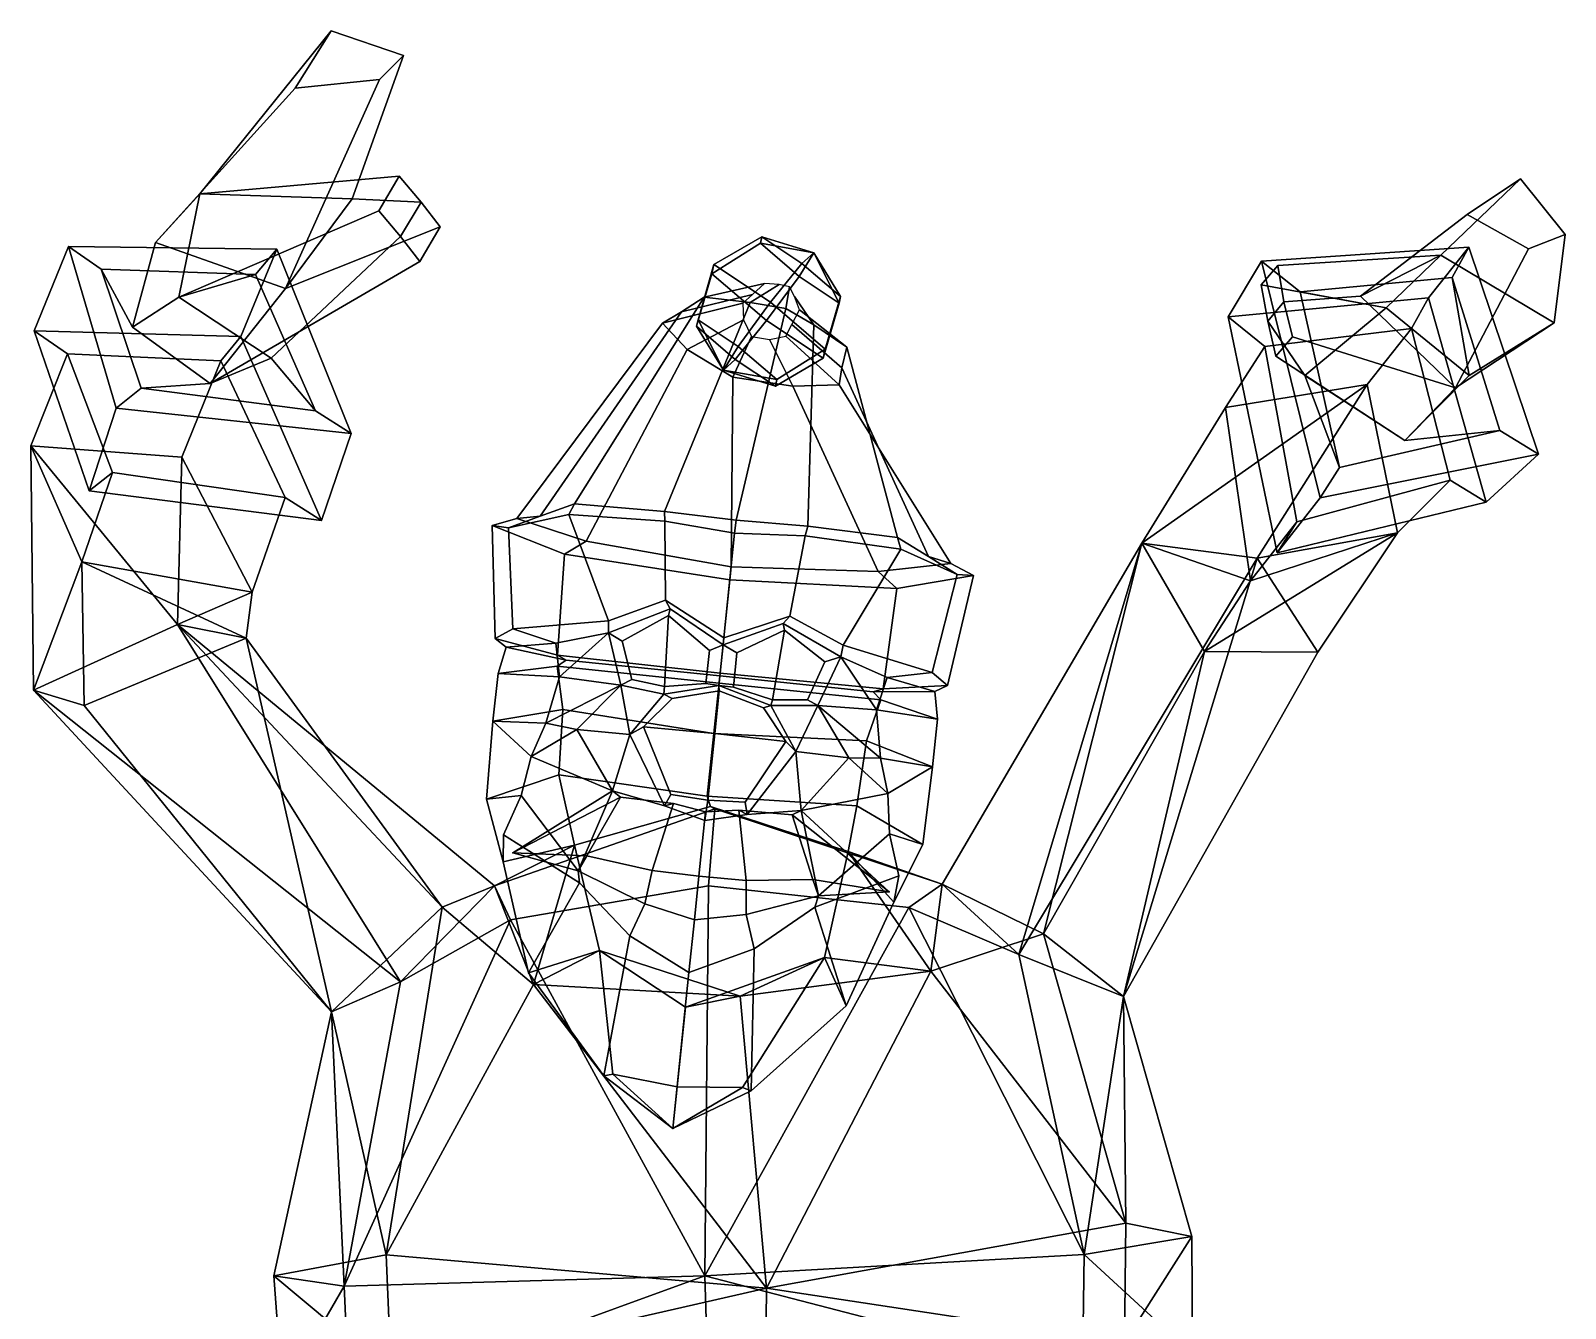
# Model space of a CAD drawing. Extents: x -189 to 233, y -158 to 392.
# Drawn here: x -189.3 to 232.5, y 40.9 to 392.1 of the extents above; entities that cross this region are included whole.
import ezdxf

# ---------------------------------------------------------------- set-up
doc = ezdxf.new("R2010")
doc.units = 0

msp = doc.modelspace()

# ---------------------------------------------------------------- linework, layer by layer
for p in [(-56.792828, 166.080261, 96.495125), (46.656708, 155.330322, 96.495125)]:
    msp.add_point(p)
for points in [[(-116.62455, 376.346497, 112.57399), (-106.677025, 392.118835, 101.267548), (-142.757858, 347.263916, 63.096832), (-155.002731, 333.849701, 94.554512)], [(-86.838737, 385.309998, 96.537392), (-100.957367, 345.880249, 61.225525), (-142.757858, 347.263916, 63.096832), (-106.677025, 392.118835, 101.267548)], [(-93.367188, 378.698303, 113.503494), (-86.838737, 385.309998, 96.537392), (-106.677025, 392.118835, 101.267548), (-116.62455, 376.346497, 112.57399)], [(-93.367188, 378.698303, 113.503494), (-119.22683, 321.264252, 85.371964), (-100.957367, 345.880249, 61.225525), (-86.838737, 385.309998, 96.537392)], [(-93.367188, 378.698303, 113.503494), (-116.62455, 376.346497, 112.57399), (-155.002731, 333.849701, 94.554512), (-119.22683, 321.264252, 85.371964)], [(-87.951492, 352.079102, 41.105831), (-93.538651, 342.610229, 34.280399), (-148.592148, 318.893921, 42.555729), (-142.757858, 347.263916, 63.096832)], [(-81.93515, 344.979919, 47.639996), (-87.951492, 352.079102, 41.105831), (-142.757858, 347.263916, 63.096832), (-100.957367, 345.880249, 61.225525)], [(-81.93515, 344.979919, 47.639996), (-87.625923, 335.496887, 40.884445), (-93.538651, 342.610229, 34.280399), (-87.951492, 352.079102, 41.105831)], [(205.569809, 341.572571, 153.662201), (220.241547, 351.43161, 141.421646), (198.318771, 330.365997, 79.402115), (176.257507, 319.160004, 113.172287)], [(232.544479, 336.050385, 132.06163), (229.463058, 311.797058, 77.236023), (198.318771, 330.365997, 79.402115), (220.241547, 351.43161, 141.421646)], [(222.420029, 332.113251, 152.781052), (232.544479, 336.050385, 132.06163), (220.241547, 351.43161, 141.421646), (205.569809, 341.572571, 153.662201)], [(-155.002731, 333.849701, 94.554512), (-142.757858, 347.263916, 63.096832), (-148.592148, 318.893921, 42.555729), (-161.279175, 310.602142, 63.138279)], [(-87.625923, 335.496887, 40.884445), (-123.134125, 302.051147, 46.380489), (-148.592148, 318.893921, 42.555729), (-93.538651, 342.610229, 34.280399)], [(-76.687653, 338.16153, 54.467415), (-81.93515, 344.979919, 47.639996), (-100.957367, 345.880249, 61.225525), (-119.22683, 321.264252, 85.371964)], [(-76.687653, 338.16153, 54.467415), (-82.300705, 328.663574, 47.628407), (-87.625923, 335.496887, 40.884445), (-81.93515, 344.979919, 47.639996)], [(-76.687653, 338.16153, 54.467415), (-119.22683, 321.264252, 85.371964), (-139.903015, 295.16568, 68.336594), (-82.300705, 328.663574, 47.628407)], [(222.420029, 332.113251, 152.781052), (205.569809, 341.572571, 153.662201), (176.257507, 319.160004, 113.172287), (202.397369, 293.926941, 98.932434)], [(-119.22683, 321.264252, 85.371964), (-155.002731, 333.849701, 94.554512), (-161.279175, 310.602142, 63.138279), (-139.903015, 295.16568, 68.336594)], [(-82.300705, 328.663574, 47.628407), (-139.903015, 295.16568, 68.336594), (-123.134125, 302.051147, 46.380489), (-87.625923, 335.496887, 40.884445)], [(-2.028535, 325.30188, 5.32969), (11.310202, 333.685455, 3.578835), (11.701989, 335.473389, -11.236996), (-1.474462, 327.830444, -15.623138)], [(13.001925, 312.414795, 14.808208), (21.938332, 324.572906, 10.281174), (11.310202, 333.685455, 3.578835), (-2.028535, 325.30188, 5.32969)], [(11.701989, 335.473389, -11.236996), (22.721907, 328.148834, -19.350548), (14.110067, 317.471924, -27.097359), (-1.474462, 327.830444, -15.623138)], [(11.310202, 333.685455, 3.578835), (25.964483, 331.090179, -3.867825), (11.701989, 335.473389, -11.236996)], [(21.938332, 324.572906, 10.281174), (25.964483, 331.090179, -3.867825), (11.310202, 333.685455, 3.578835)], [(25.964483, 331.090179, -3.867825), (22.721907, 328.148834, -19.350548), (11.701989, 335.473389, -11.236996)], [(222.420029, 332.113251, 152.781052), (202.397369, 293.926941, 98.932434), (229.463058, 311.797058, 77.236023), (232.544479, 336.050385, 132.06163)], [(-178.907394, 332.762756, 52.373253), (-121.663078, 332.079926, 28.145733), (-131.54631, 308.087006, 8.751789), (-188.306168, 309.636841, 30.60466)], [(-173.160355, 265.573364, 72.694908), (-165.774734, 288.308258, 97.112785), (-178.907394, 332.762756, 52.373253), (-188.306168, 309.636841, 30.60466)], [(-178.907394, 332.762756, 52.373253), (-169.866562, 326.550232, 55.441917), (-127.495712, 325.075745, 38.25581), (-121.663078, 332.079926, 28.145733)], [(-165.774734, 288.308258, 97.112785), (-158.947098, 293.819885, 88.228439), (-169.866562, 326.550232, 55.441917), (-178.907394, 332.762756, 52.373253)], [(-109.36203, 257.440979, 55.147858), (-131.54631, 308.087006, 8.751789), (-121.663078, 332.079926, 28.145733), (-101.232338, 281.405975, 76.521896)], [(-101.232338, 281.405975, 76.521896), (-121.663078, 332.079926, 28.145733), (-127.495712, 325.075745, 38.25581), (-111.021828, 287.643585, 73.736343)], [(21.938332, 324.572906, 10.281174), (32.958275, 317.248322, 2.167681), (25.964483, 331.090179, -3.867825)], [(25.964483, 331.090179, -3.867825), (33.35006, 319.036285, -12.648149), (22.721907, 328.148834, -19.350548)], [(32.958275, 317.248322, 2.167681), (33.35006, 319.036285, -12.648149), (25.964483, 331.090179, -3.867825)], [(206.03923, 332.608368, 49.671299), (194.895447, 318.68161, 21.762934), (139.847275, 313.450836, 47.139469), (149.029114, 328.786102, 74.157745)], [(153.489014, 327.54364, 118.039589), (198.318771, 330.365997, 79.402115), (183.337418, 315.956635, 53.343418), (148.941544, 322.224609, 107.154259)], [(206.03923, 332.608368, 49.671299), (149.029114, 328.786102, 74.157745), (159.697815, 320.332428, 74.233986), (201.444931, 324.287415, 55.948448)], [(155.190689, 317.563324, 123.215279), (176.257507, 319.160004, 113.172287), (198.318771, 330.365997, 79.402115), (153.489014, 327.54364, 118.039589)], [(229.463058, 311.797058, 77.236023), (206.10701, 297.367035, 54.597321), (183.337418, 315.956635, 53.343418), (198.318771, 330.365997, 79.402115)], [(210.746231, 262.498596, 44.888607), (194.895447, 318.68161, 21.762934), (206.03923, 332.608368, 49.671299), (225.147522, 275.656403, 72.944443)], [(225.147522, 275.656403, 72.944443), (206.03923, 332.608368, 49.671299), (201.444931, 324.287415, 55.948448), (214.539124, 282.179108, 73.862114)], [(-161.279175, 310.602142, 63.138279), (-148.592148, 318.893921, 42.555729), (-127.495712, 325.075745, 38.25581), (-169.866562, 326.550232, 55.441917)], [(-139.903015, 295.16568, 68.336594), (-161.279175, 310.602142, 63.138279), (-169.866562, 326.550232, 55.441917), (-158.947098, 293.819885, 88.228439)], [(-123.134125, 302.051147, 46.380489), (-111.021828, 287.643585, 73.736343), (-127.495712, 325.075745, 38.25581), (-148.592148, 318.893921, 42.555729)], [(-2.028535, 325.30188, 5.32969), (-1.474462, 327.830444, -15.623138), (-5.846258, 312.638367, -14.456743), (-6.238045, 310.850403, 0.359087)], [(13.001925, 312.414795, 14.808208), (-2.028535, 325.30188, 5.32969), (-6.238045, 310.850403, 0.359087), (4.390085, 301.737885, 7.061426)], [(-5.846258, 312.638367, -14.456743), (-1.474462, 327.830444, -15.623138), (14.110067, 317.471924, -27.097359), (5.173661, 305.313782, -22.570295)], [(33.35006, 319.036285, -12.648149), (29.140526, 304.584839, -17.618811), (14.110067, 317.471924, -27.097359), (22.721907, 328.148834, -19.350548)], [(153.342865, 248.598389, 75.806206), (165.154648, 263.651794, 102.845787), (149.029114, 328.786102, 74.157745), (139.847275, 313.450836, 47.139469)], [(155.190689, 317.563324, 123.215279), (153.489014, 327.54364, 118.039589), (148.941544, 322.224609, 107.154259), (150.751663, 312.236633, 112.266693)], [(165.154648, 263.651794, 102.845787), (170.471756, 272.047577, 96.232147), (159.697815, 320.332428, 74.233986), (149.029114, 328.786102, 74.157745)], [(12.460983, 322.641357, 4.001963), (9.164802, 319.583405, 3.521597), (-10.349889, 314.852875, 51.155537), (-4.182962, 318.844299, 60.010738)], [(16.428616, 322.328613, 4.080885), (12.460983, 322.641357, 4.001963), (-4.182962, 318.844299, 60.010738), (8.476235, 317.403198, 64.073875)], [(19.337393, 321.695618, 4.088273), (16.428616, 322.328613, 4.080885), (8.476235, 317.403198, 64.073875), (18.286306, 315.715332, 66.385925)], [(13.001925, 312.414795, 14.808208), (28.586452, 302.056274, 3.334018), (32.958275, 317.248322, 2.167681), (21.938332, 324.572906, 10.281174)], [(19.337393, 321.695618, 4.088273), (18.286306, 315.715332, 66.385925), (25.981817, 311.28302, 63.646076), (20.716301, 319.073029, 3.801388)], [(150.751663, 312.236633, 112.266693), (148.941544, 322.224609, 107.154259), (183.337418, 315.956635, 53.343418), (160.991043, 297.367035, 73.271103)], [(206.10701, 297.367035, 54.597321), (201.444931, 324.287415, 55.948448), (159.697815, 320.332428, 74.233986), (183.337418, 315.956635, 53.343418)], [(188.425903, 279.473419, 72.356926), (214.539124, 282.179108, 73.862114), (201.444931, 324.287415, 55.948448), (206.10701, 297.367035, 54.597321)], [(-49.270687, 258.684418, 60.679428), (-39.83622, 262.006897, 88.605896), (-4.182962, 318.844299, 60.010738), (-10.349889, 314.852875, 51.155537)], [(-39.83622, 262.006897, 88.605896), (-15.055737, 259.950531, 101.565422), (8.476235, 317.403198, 64.073875), (-4.182962, 318.844299, 60.010738)], [(9.164802, 319.583405, 3.521597), (6.441006, 317.166016, 3.138348), (-15.589584, 311.725922, 44.019039), (-10.349889, 314.852875, 51.155537)], [(6.441006, 317.166016, 3.138348), (6.699143, 312.585297, 2.573346), (-8.786944, 304.500275, 36.751537), (-15.589584, 311.725922, 44.019039)], [(4.59374, 257.589569, 108.993706), (18.286306, 315.715332, 66.385925), (8.476235, 317.403198, 64.073875), (-15.055737, 259.950531, 101.565422)], [(15.801812, 296.201233, -15.867897), (5.173661, 305.313782, -22.570295), (14.110067, 317.471924, -27.097359), (29.140526, 304.584839, -17.618811)], [(20.716301, 319.073029, 3.801388), (25.981817, 311.28302, 63.646076), (35.0177, 305.139313, 59.05275), (22.062496, 315.351044, 3.376078)], [(28.586452, 302.056274, 3.334018), (29.140526, 304.584839, -17.618811), (33.35006, 319.036285, -12.648149), (32.958275, 317.248322, 2.167681)], [(194.895447, 318.68161, 21.762934), (190.266068, 310.213287, 28.132265), (149.995483, 305.324158, 47.25703), (139.847275, 313.450836, 47.139469)], [(157.558258, 307.948273, 127.96772), (155.190689, 317.563324, 123.215279), (150.751663, 312.236633, 112.266693), (153.007431, 302.612946, 117.04467)], [(157.558258, 307.948273, 127.96772), (202.397369, 293.926941, 98.932434), (176.257507, 319.160004, 113.172287), (155.190689, 317.563324, 123.215279)], [(160.991043, 297.367035, 73.271103), (183.337418, 315.956635, 53.343418), (159.697815, 320.332428, 74.233986), (170.471756, 272.047577, 96.232147)], [(210.746231, 262.498596, 44.888607), (200.918472, 268.5271, 45.746246), (190.266068, 310.213287, 28.132265), (194.895447, 318.68161, 21.762934)], [(-55.641415, 258.039398, 37.509758), (-49.270687, 258.684418, 60.679428), (-10.349889, 314.852875, 51.155537), (-15.589584, 311.725922, 44.019039)], [(6.699143, 312.585297, 2.573346), (8.821645, 308.019775, 2.065658), (3.751588, 296.851074, 31.661055), (-8.786944, 304.500275, 36.751537)], [(-6.238045, 310.850403, 0.359087), (-5.846258, 312.638367, -14.456743), (1.147496, 298.796539, -8.421237)], [(1.147496, 298.796539, -8.421237), (-5.846258, 312.638367, -14.456743), (5.173661, 305.313782, -22.570295)], [(13.001925, 312.414795, 14.808208), (4.390085, 301.737885, 7.061426), (15.410026, 294.413269, -1.052067), (28.586452, 302.056274, 3.334018)], [(4.59374, 257.589569, 108.993706), (24.308823, 255.859985, 101.565422), (25.981817, 311.28302, 63.646076), (18.286306, 315.715332, 66.385925)], [(22.062496, 315.351044, 3.376078), (35.0177, 305.139313, 59.05275), (33.721794, 299.444916, 50.078514), (19.959383, 311.387207, 2.81794)], [(153.342865, 248.598389, 75.806206), (139.847275, 313.450836, 47.139469), (149.995483, 305.324158, 47.25703), (158.78685, 257.119934, 69.074135)], [(153.007431, 302.612946, 117.04467), (150.751663, 312.236633, 112.266693), (160.991043, 297.367035, 73.271103), (188.425903, 279.473419, 72.356926)], [(-188.306168, 309.636841, 30.60466), (-131.54631, 308.087006, 8.751789), (-137.047775, 301.358643, 18.421623), (-179.150528, 303.312225, 33.748806)], [(-173.160355, 265.573364, 72.694908), (-188.306168, 309.636841, 30.60466), (-179.150528, 303.312225, 33.748806), (-166.827393, 270.668457, 64.473175)], [(-109.36203, 257.440979, 55.147858), (-119.344368, 263.769897, 52.342136), (-137.047775, 301.358643, 18.421623), (-131.54631, 308.087006, 8.751789)], [(-36.597523, 251.789124, 16.319864), (-55.641415, 258.039398, 37.509758), (-15.589584, 311.725922, 44.019039), (-8.786944, 304.500275, 36.751537)], [(4.390085, 301.737885, 7.061426), (-6.238045, 310.850403, 0.359087), (1.147496, 298.796539, -8.421237)], [(13.812327, 307.184357, 2.109665), (20.254473, 294.347076, 36.041821), (3.751588, 296.851074, 31.661055), (8.821645, 308.019775, 2.065658)], [(18.327879, 308.140442, 2.363489), (32.941658, 294.75885, 42.833031), (20.254473, 294.347076, 36.041821), (13.812327, 307.184357, 2.109665)], [(19.959383, 311.387207, 2.81794), (33.721794, 299.444916, 50.078514), (32.941658, 294.75885, 42.833031), (18.327879, 308.140442, 2.363489)], [(48.982666, 252.777344, 88.605896), (35.0177, 305.139313, 59.05275), (25.981817, 311.28302, 63.646076), (24.308823, 255.859985, 101.565422)], [(190.266068, 310.213287, 28.132265), (178.074646, 294.864227, -2.203603), (139.154984, 288.555176, 17.115181), (149.995483, 305.324158, 47.25703)], [(157.558258, 307.948273, 127.96772), (153.007431, 302.612946, 117.04467), (188.425903, 279.473419, 72.356926), (202.397369, 293.926941, 98.932434)], [(186.456223, 254.031586, 15.893105), (178.074646, 294.864227, -2.203603), (190.266068, 310.213287, 28.132265), (200.918472, 268.5271, 45.746246)], [(202.397369, 293.926941, 98.932434), (188.425903, 279.473419, 72.356926), (206.10701, 297.367035, 54.597321), (229.463058, 311.797058, 77.236023)], [(3.25819, 244.737183, -2.974264), (-36.597523, 251.789124, 16.319864), (-8.786944, 304.500275, 36.751537), (3.751588, 296.851074, 31.661055)], [(1.147496, 298.796539, -8.421237), (5.173661, 305.313782, -22.570295), (15.801812, 296.201233, -15.867897)], [(28.586452, 302.056274, 3.334018), (15.410026, 294.413269, -1.052067), (15.801812, 296.201233, -15.867897), (29.140526, 304.584839, -17.618811)], [(57.532425, 247.585999, 60.679428), (33.721794, 299.444916, 50.078514), (35.0177, 305.139313, 59.05275), (48.982666, 252.777344, 88.605896)], [(139.154984, 288.555176, 17.115181), (146.043518, 240.840027, 39.456066), (158.78685, 257.119934, 69.074135), (149.995483, 305.324158, 47.25703)], [(-179.150528, 303.312225, 33.748806), (-137.047775, 301.358643, 18.421623), (-147.720551, 274.85907, -3.739424), (-189.275513, 277.969208, 10.090695)], [(-175.194611, 246.086517, 39.250057), (-166.827393, 270.668457, 64.473175), (-179.150528, 303.312225, 33.748806), (-189.275513, 277.969208, 10.090695)], [(-139.903015, 295.16568, 68.336594), (-158.947098, 293.819885, 88.228439), (-111.021828, 287.643585, 73.736343), (-123.134125, 302.051147, 46.380489)], [(-147.720551, 274.85907, -3.739424), (-137.047775, 301.358643, 18.421623), (-119.344368, 263.769897, 52.342136), (-128.420822, 237.733643, 29.010008)], [(4.390085, 301.737885, 7.061426), (1.147496, 298.796539, -8.421237), (15.410026, 294.413269, -1.052067)], [(15.410026, 294.413269, -1.052067), (1.147496, 298.796539, -8.421237), (15.801812, 296.201233, -15.867897)], [(3.25819, 244.737183, -2.974264), (3.751588, 296.851074, 31.661055), (20.254473, 294.347076, 36.041821), (43.712288, 243.443726, 16.319864)], [(63.634415, 245.644897, 37.509758), (32.941658, 294.75885, 42.833031), (33.721794, 299.444916, 50.078514), (57.532425, 247.585999, 60.679428)], [(188.425903, 279.473419, 72.356926), (160.991043, 297.367035, 73.271103), (170.471756, 272.047577, 96.232147), (214.539124, 282.179108, 73.862114)], [(-165.774734, 288.308258, 97.112785), (-101.232338, 281.405975, 76.521896), (-111.021828, 287.643585, 73.736343), (-158.947098, 293.819885, 88.228439)], [(43.712288, 243.443726, 16.319864), (20.254473, 294.347076, 36.041821), (32.941658, 294.75885, 42.833031), (63.634415, 245.644897, 37.509758)], [(178.074646, 294.864227, -2.203603), (147.869308, 247.103516, -41.641582), (116.129005, 251.254669, -12.483923)], [(178.074646, 294.864227, -2.203603), (116.129005, 251.254669, -12.483923), (139.154984, 288.555176, 17.115181)], [(186.456223, 254.031586, 15.893105), (147.869308, 247.103516, -41.641582), (178.074646, 294.864227, -2.203603)], [(-173.160355, 265.573364, 72.694908), (-109.36203, 257.440979, 55.147858), (-101.232338, 281.405975, 76.521896), (-165.774734, 288.308258, 97.112785)], [(146.043518, 240.840027, 39.456066), (139.154984, 288.555176, 17.115181), (116.129005, 251.254669, -12.483923)], [(225.147522, 275.656403, 72.944443), (214.539124, 282.179108, 73.862114), (170.471756, 272.047577, 96.232147), (165.154648, 263.651794, 102.845787)], [(-189.275513, 277.969208, 10.090695), (-147.720551, 274.85907, -3.739424), (-148.935516, 228.872009, -30.007889)], [(-189.275513, 277.969208, 10.090695), (-148.935516, 228.872009, -30.007889), (-188.544357, 210.810059, -26.875023)], [(-175.194611, 246.086517, 39.250057), (-189.275513, 277.969208, 10.090695), (-188.544357, 210.810059, -26.875023)], [(-128.420822, 237.733643, 29.010008), (-148.935516, 228.872009, -30.007889), (-147.720551, 274.85907, -3.739424)], [(210.746231, 262.498596, 44.888607), (225.147522, 275.656403, 72.944443), (165.154648, 263.651794, 102.845787), (153.342865, 248.598389, 75.806206)], [(-128.420822, 237.733643, 29.010008), (-119.344368, 263.769897, 52.342136), (-166.827393, 270.668457, 64.473175), (-175.194611, 246.086517, 39.250057)], [(-173.160355, 265.573364, 72.694908), (-166.827393, 270.668457, 64.473175), (-119.344368, 263.769897, 52.342136), (-109.36203, 257.440979, 55.147858)], [(146.043518, 240.840027, 39.456066), (186.456223, 254.031586, 15.893105), (200.918472, 268.5271, 45.746246), (158.78685, 257.119934, 69.074135)], [(210.746231, 262.498596, 44.888607), (153.342865, 248.598389, 75.806206), (158.78685, 257.119934, 69.074135), (200.918472, 268.5271, 45.746246)], [(-41.389317, 259.080872, 92.966484), (-39.83622, 262.006897, 88.605896), (-49.270687, 258.684418, 60.679428), (-57.95528, 255.400696, 61.73048)], [(-14.945783, 257.248291, 106.255333), (-15.055737, 259.950531, 101.565422), (-39.83622, 262.006897, 88.605896), (-41.389317, 259.080872, 92.966484)], [(-57.95528, 255.400696, 61.73048), (-49.270687, 258.684418, 60.679428), (-55.641415, 258.039398, 37.509758), (-62.431362, 256.112549, 35.851646)], [(-62.431362, 256.112549, 35.851646), (-55.641415, 258.039398, 37.509758), (-36.597523, 251.789124, 16.319864), (-42.524006, 248.247742, 12.511164)], [(-30.43988, 229.894775, 96.802116), (-41.389317, 259.080872, 92.966484), (-57.95528, 255.400696, 61.73048), (-56.767551, 227.674744, 77.739914)], [(-14.830261, 235.557434, 108.592934), (-14.945783, 257.248291, 106.255333), (-41.389317, 259.080872, 92.966484), (-30.43988, 229.894775, 96.802116)], [(4.217791, 253.97171, 112.282356), (4.59374, 257.589569, 108.993706), (-15.055737, 259.950531, 101.565422), (-14.945783, 257.248291, 106.255333)], [(4.217791, 253.97171, 112.282356), (23.645613, 253.238068, 106.255333), (24.308823, 255.859985, 101.565422), (4.59374, 257.589569, 108.993706)], [(-56.767551, 227.674744, 77.739914), (-57.95528, 255.400696, 61.73048), (-62.431362, 256.112549, 35.851646), (-61.643475, 225.000641, 40.018829)], [(-61.643475, 225.000641, 40.018829), (-62.431362, 256.112549, 35.851646), (-42.524006, 248.247742, 12.511164), (-44.510666, 220.467163, 13.866787)], [(1.225593, 225.176941, 112.074959), (4.217791, 253.97171, 112.282356), (-14.945783, 257.248291, 106.255333), (-14.830261, 235.557434, 108.592934)], [(1.225593, 225.176941, 112.074959), (19.390833, 231.189575, 108.592934), (23.645613, 253.238068, 106.255333), (4.217791, 253.97171, 112.282356)], [(19.390833, 231.189575, 108.592934), (34.05191, 223.193146, 96.802124), (49.900967, 249.594482, 92.966484), (23.645613, 253.238068, 106.255333)], [(23.645613, 253.238068, 106.255333), (49.900967, 249.594482, 92.966484), (48.982666, 252.777344, 88.605896), (24.308823, 255.859985, 101.565422)], [(186.456223, 254.031586, 15.893105), (133.407074, 221.427795, 27.168102), (164.48558, 221.241486, -9.193023)], [(186.456223, 254.031586, 15.893105), (146.043518, 240.840027, 39.456066), (133.407074, 221.427795, 27.168102)], [(186.456223, 254.031586, 15.893105), (164.48558, 221.241486, -9.193023), (147.869308, 247.103516, -41.641582)], [(-42.524006, 248.247742, 12.511164), (-36.597523, 251.789124, 16.319864), (3.25819, 244.737183, -2.974264), (2.884479, 241.140869, -7.526243)], [(34.05191, 223.193146, 96.802124), (58.493252, 215.697479, 77.739914), (65.356293, 242.586792, 61.73048), (49.900967, 249.594482, 92.966484)], [(49.900967, 249.594482, 92.966484), (65.356293, 242.586792, 61.73048), (57.532425, 247.585999, 60.679428), (48.982666, 252.777344, 88.605896)], [(89.071037, 143.836914, 42.795895), (116.129005, 251.254669, -12.483923), (61.228134, 157.490509, 1.405325)], [(82.311996, 138.141663, -33.862835), (61.228134, 157.490509, 1.405325), (116.129005, 251.254669, -12.483923)], [(82.311996, 138.141663, -33.862835), (116.129005, 251.254669, -12.483923), (147.869308, 247.103516, -41.641582)], [(89.071037, 143.836914, 42.795895), (133.407074, 221.427795, 27.168102), (116.129005, 251.254669, -12.483923)], [(146.043518, 240.840027, 39.456066), (116.129005, 251.254669, -12.483923), (133.407074, 221.427795, 27.168102)], [(-175.194611, 246.086517, 39.250057), (-188.544357, 210.810059, -26.875023), (-174.550858, 206.566345, 15.7809)], [(-175.194611, 246.086517, 39.250057), (-174.550858, 206.566345, 15.7809), (-130.082123, 225.10498, 19.428345)], [(-175.194611, 246.086517, 39.250057), (-130.082123, 225.10498, 19.428345), (-128.420822, 237.733643, 29.010008)], [(-44.510666, 220.467163, 13.866787), (-42.524006, 248.247742, 12.511164), (2.884479, 241.140869, -7.526243), (0.223231, 215.530945, -5.901319)], [(48.784019, 238.759521, 12.511164), (2.884479, 241.140869, -7.526243), (3.25819, 244.737183, -2.974264), (43.712288, 243.443726, 16.319864)], [(69.883118, 242.363129, 35.851646), (48.784019, 238.759521, 12.511164), (43.712288, 243.443726, 16.319864), (63.634415, 245.644897, 37.509758)], [(65.356293, 242.586792, 61.73048), (69.883118, 242.363129, 35.851646), (63.634415, 245.644897, 37.509758), (57.532425, 247.585999, 60.679428)], [(111.148094, 126.55603, -1.632418), (82.311996, 138.141663, -33.862835), (147.869308, 247.103516, -41.641582)], [(164.48558, 221.241486, -9.193023), (111.148094, 126.55603, -1.632418), (147.869308, 247.103516, -41.641582)], [(45.016296, 211.164001, 13.866787), (0.223231, 215.530945, -5.901319), (2.884479, 241.140869, -7.526243), (48.784019, 238.759521, 12.511164)], [(62.715168, 212.077942, 40.018829), (45.016296, 211.164001, 13.866787), (48.784019, 238.759521, 12.511164), (69.883118, 242.363129, 35.851646)], [(58.493252, 215.697479, 77.739914), (62.715168, 212.077942, 40.018829), (69.883118, 242.363129, 35.851646), (65.356293, 242.586792, 61.73048)], [(-128.420822, 237.733643, 29.010008), (-130.082123, 225.10498, 19.428345), (-148.935516, 228.872009, -30.007889)], [(-14.830261, 235.557434, 108.592934), (-30.43988, 229.894775, 96.802116), (-30.4895, 226.585266, 94.976685), (-13.498862, 233.192627, 107.094673)], [(-13.952208, 231.334351, 104.469696), (-13.498862, 233.192627, 107.094673), (-30.4895, 226.585266, 94.976685), (-26.690382, 224.244263, 94.654114)], [(1.225593, 225.176941, 112.074959), (-14.830261, 235.557434, 108.592934), (-13.498862, 233.192627, 107.094673), (1.031113, 223.30542, 109.102097)], [(-13.952208, 231.334351, 104.469696), (-2.734699, 221.751709, 106.095726), (1.031113, 223.30542, 109.102097), (-13.498862, 233.192627, 107.094673)], [(-87.624374, 130.621887, -20.419489), (-188.544357, 210.810059, -26.875023), (-148.935516, 228.872009, -30.007889)], [(-76.201538, 151.176453, 48.763226), (-61.817707, 157.0578, 4.636004), (-148.935516, 228.872009, -30.007889)], [(-76.201538, 151.176453, 48.763226), (-148.935516, 228.872009, -30.007889), (-130.082123, 225.10498, 19.428345)], [(-87.624374, 130.621887, -20.419489), (-148.935516, 228.872009, -30.007889), (-61.817707, 157.0578, 4.636004)], [(-44.941673, 223.775696, 78.249641), (-30.4895, 226.585266, 94.976685), (-30.43988, 229.894775, 96.802116), (-56.767551, 227.674744, 77.739914)], [(-15.072439, 211.852661, 102.64016), (-13.952208, 231.334351, 104.469696), (-26.690382, 224.244263, 94.654114), (-24.016651, 213.72168, 97.547935)], [(-2.734699, 221.751709, 106.095726), (-13.952208, 231.334351, 104.469696), (-15.072439, 211.852661, 102.64016), (-3.677042, 212.683289, 106.939926)], [(1.225593, 225.176941, 112.074959), (1.031113, 223.30542, 109.102097), (17.601648, 229.149048, 107.094673), (19.390833, 231.189575, 108.592934)], [(17.92153, 227.323303, 104.268646), (17.601648, 229.149048, 107.094673), (1.031113, 223.30542, 109.102097), (4.860047, 221.082397, 106.276039)], [(19.390833, 231.189575, 108.592934), (17.601648, 229.149048, 107.094673), (33.420002, 219.944153, 94.976685), (34.05191, 223.193146, 96.802124)], [(17.92153, 227.323303, 104.268646), (28.996262, 218.577698, 92.15062), (33.420002, 219.944153, 94.976685), (17.601648, 229.149048, 107.094673)], [(-174.550858, 206.566345, 15.7809), (-106.608406, 122.368958, 18.756245), (-130.082123, 225.10498, 19.428345)], [(-106.608406, 122.368958, 18.756245), (-76.201538, 151.176453, 48.763226), (-130.082123, 225.10498, 19.428345)], [(-56.767551, 227.674744, 77.739914), (-61.643475, 225.000641, 40.018829), (-58.563774, 222.656006, 41.26128), (-44.941673, 223.775696, 78.249641)], [(-61.643475, 225.000641, 40.018829), (-44.510666, 220.467163, 13.866787), (-42.053371, 219.093384, 14.896184), (-58.563774, 222.656006, 41.26128)], [(-44.941673, 223.775696, 78.249641), (-58.563774, 222.656006, 41.26128), (-60.826214, 215.43924, 42.462151), (-43.921852, 214.503174, 78.655991)], [(-43.921852, 214.503174, 78.655991), (-30.4895, 226.585266, 94.976685), (-44.941673, 223.775696, 78.249641)], [(-27.029177, 212.184143, 98.549278), (-30.4895, 226.585266, 94.976685), (-43.921852, 214.503174, 78.655991)], [(-24.016651, 213.72168, 97.547935), (-26.690382, 224.244263, 94.654114), (-30.4895, 226.585266, 94.976685), (-27.029177, 212.184143, 98.549278)], [(4.860047, 221.082397, 106.276039), (3.877668, 211.628693, 107.318283), (14.605353, 208.153015, 102.009949), (17.92153, 227.323303, 104.268646)], [(14.605353, 208.153015, 102.009949), (24.219412, 208.155396, 95.723228), (28.996262, 218.577698, 92.15062), (17.92153, 227.323303, 104.268646)], [(-60.826214, 215.43924, 42.462151), (-58.563774, 222.656006, 41.26128), (-42.053371, 219.093384, 14.896184), (-44.549267, 217.447021, 12.67251)], [(-44.510666, 220.467163, 13.866787), (0.223231, 215.530945, -5.901319), (0.145355, 214.781525, -2.27502), (-42.053371, 219.093384, 14.896184)], [(-3.677042, 212.683289, 106.939926), (-0.136761, 212.06662, 110.144325), (1.031113, 223.30542, 109.102097), (-2.734699, 221.751709, 106.095726)], [(3.877668, 211.628693, 107.318283), (4.860047, 221.082397, 106.276039), (1.031113, 223.30542, 109.102097), (-0.136761, 212.06662, 110.144325)], [(24.219412, 208.155396, 95.723228), (27.072605, 206.562164, 98.549278), (33.420002, 219.944153, 94.976685), (28.996262, 218.577698, 92.15062)], [(27.072605, 206.562164, 98.549278), (43.213799, 205.448486, 78.655991), (33.420002, 219.944153, 94.976685)], [(46.118351, 214.313232, 78.249641), (58.493252, 215.697479, 77.739914), (34.05191, 223.193146, 96.802124), (33.420002, 219.944153, 94.976685)], [(43.213799, 205.448486, 78.655991), (46.118351, 214.313232, 78.249641), (33.420002, 219.944153, 94.976685)], [(111.148094, 126.55603, -1.632418), (133.407074, 221.427795, 27.168102), (89.071037, 143.836914, 42.795895)], [(164.48558, 221.241486, -9.193023), (133.407074, 221.427795, 27.168102), (111.148094, 126.55603, -1.632418)], [(-62.211578, 202.318237, 44.641083), (-60.826214, 215.43924, 42.462151), (-44.549267, 217.447021, 12.67251), (-43.028175, 205.5289, 11.188781)], [(-43.921852, 214.503174, 78.655991), (-60.826214, 215.43924, 42.462151), (-62.211578, 202.318237, 44.641083), (-47.704449, 201.726532, 78.504814)], [(-44.549267, 217.447021, 12.67251), (-42.053371, 219.093384, 14.896184), (0.145355, 214.781525, -2.27502), (-0.065755, 212.749939, -2.405132)], [(-43.028175, 205.5289, 11.188781), (-44.549267, 217.447021, 12.67251), (-0.065755, 212.749939, -2.405132), (-1.499974, 198.948059, -0.945824)], [(45.016296, 211.164001, 13.866787), (42.329037, 210.324799, 14.896184), (0.145355, 214.781525, -2.27502), (0.223231, 215.530945, -5.901319)], [(58.493252, 215.697479, 77.739914), (46.118351, 214.313232, 78.249641), (59.219196, 210.416626, 41.26128), (62.715168, 212.077942, 40.018829)], [(-47.704449, 201.726532, 78.504814), (-27.029177, 212.184143, 98.549278), (-43.921852, 214.503174, 78.655991)], [(-39.181236, 200.019714, 101.72583), (-27.029177, 212.184143, 98.549278), (-47.704449, 201.726532, 78.504814)], [(-39.181236, 200.019714, 101.72583), (-24.611992, 198.659912, 104.760262), (-27.029177, 212.184143, 98.549278)], [(-15.072439, 211.852661, 102.64016), (-24.016651, 213.72168, 97.547935), (-27.029177, 212.184143, 98.549278), (-15.265772, 209.67395, 104.835999)], [(-24.611992, 198.659912, 104.760262), (-15.265772, 209.67395, 104.835999), (-27.029177, 212.184143, 98.549278)], [(-15.072439, 211.852661, 102.64016), (-15.265772, 209.67395, 104.835999), (-0.136761, 212.06662, 110.144325), (-3.677042, 212.683289, 106.939926)], [(-0.023053, 210.661011, 124.536148), (-0.136761, 212.06662, 110.144325), (-15.265772, 209.67395, 104.835999), (-12.93328, 208.549805, 121.01963)], [(40.49403, 196.849731, 11.188781), (-1.499974, 198.948059, -0.945824), (-0.065755, 212.749939, -2.405132), (44.43309, 208.200439, 12.67251)], [(-0.023053, 210.661011, 124.536148), (12.177256, 205.94046, 121.01963), (14.177048, 206.61441, 104.835999), (-0.136761, 212.06662, 110.144325)], [(14.605353, 208.153015, 102.009949), (3.877668, 211.628693, 107.318283), (-0.136761, 212.06662, 110.144325), (14.177048, 206.61441, 104.835999)], [(44.43309, 208.200439, 12.67251), (-0.065755, 212.749939, -2.405132), (0.145355, 214.781525, -2.27502), (42.329037, 210.324799, 14.896184)], [(62.715168, 212.077942, 40.018829), (59.219196, 210.416626, 41.26128), (42.329037, 210.324799, 14.896184), (45.016296, 211.164001, 13.866787)], [(46.118351, 214.313232, 78.249641), (43.213799, 205.448486, 78.655991), (59.949455, 202.888855, 42.462151), (59.219196, 210.416626, 41.26128)], [(-106.608406, 122.368958, 18.756245), (-188.544357, 210.810059, -26.875023), (-87.624374, 130.621887, -20.419489)], [(-174.550858, 206.566345, 15.7809), (-188.544357, 210.810059, -26.875023), (-106.608406, 122.368958, 18.756245)], [(-20.856903, 200.762726, 122.216965), (-12.93328, 208.549805, 121.01963), (-15.265772, 209.67395, 104.835999), (-24.611992, 198.659912, 104.760262)], [(-1.244427, 198.907349, 128.666168), (-0.023053, 210.661011, 124.536148), (-12.93328, 208.549805, 121.01963), (-20.856903, 200.762726, 122.216965)], [(-1.244427, 198.907349, 128.666168), (18.33049, 196.690582, 122.216965), (12.177256, 205.94046, 121.01963), (-0.023053, 210.661011, 124.536148)], [(14.605353, 208.153015, 102.009949), (14.177048, 206.61441, 104.835999), (27.072605, 206.562164, 98.549278), (24.219412, 208.155396, 95.723228)], [(58.607422, 189.763367, 44.641083), (40.49403, 196.849731, 11.188781), (44.43309, 208.200439, 12.67251), (59.949455, 202.888855, 42.462151)], [(59.949455, 202.888855, 42.462151), (44.43309, 208.200439, 12.67251), (42.329037, 210.324799, 14.896184), (59.219196, 210.416626, 41.26128)], [(-64.005371, 180.83429, 46.003769), (-62.211578, 202.318237, 44.641083), (-43.028175, 205.5289, 11.188781), (-44.098877, 187.555634, 14.099626)], [(-44.098877, 187.555634, 14.099626), (-43.028175, 205.5289, 11.188781), (-1.499974, 198.948059, -0.945824), (-3.294275, 181.680969, 3.485335)], [(18.33049, 196.690582, 122.216965), (21.058998, 193.914063, 104.760262), (14.177048, 206.61441, 104.835999), (12.177256, 205.94046, 121.01963)], [(21.058998, 193.914063, 104.760262), (27.072605, 206.562164, 98.549278), (14.177048, 206.61441, 104.835999)], [(35.596542, 192.249207, 101.72583), (27.072605, 206.562164, 98.549278), (21.058998, 193.914063, 104.760262)], [(35.596542, 192.249207, 101.72583), (44.288593, 192.167114, 78.504814), (27.072605, 206.562164, 98.549278)], [(44.288593, 192.167114, 78.504814), (43.213799, 205.448486, 78.655991), (27.072605, 206.562164, 98.549278)], [(43.213799, 205.448486, 78.655991), (44.288593, 192.167114, 78.504814), (58.607422, 189.763367, 44.641083), (59.949455, 202.888855, 42.462151)], [(-54.465256, 181.865662, 78.12674), (-51.738419, 192.571075, 77.948036), (-62.211578, 202.318237, 44.641083), (-64.005371, 180.83429, 46.003769)], [(-47.704449, 201.726532, 78.504814), (-62.211578, 202.318237, 44.641083), (-51.738419, 192.571075, 77.948036)], [(-51.738419, 192.571075, 77.948036), (-39.181236, 200.019714, 101.72583), (-47.704449, 201.726532, 78.504814)], [(-29.380629, 183.102783, 98.608398), (-39.181236, 200.019714, 101.72583), (-51.738419, 192.571075, 77.948036)], [(-29.380629, 183.102783, 98.608398), (-24.611992, 198.659912, 104.760262), (-39.181236, 200.019714, 101.72583)], [(-15.102671, 178.984619, 104.511536), (-24.611992, 198.659912, 104.760262), (-29.380629, 183.102783, 98.608398)], [(-13.317449, 182.135712, 117.381271), (-20.856903, 200.762726, 122.216965), (-24.611992, 198.659912, 104.760262), (-15.102671, 178.984619, 104.511536)], [(-3.151502, 180.555054, 122.611298), (-1.244427, 198.907349, 128.666168), (-20.856903, 200.762726, 122.216965), (-13.317449, 182.135712, 117.381271)], [(37.84639, 179.040344, 14.099627), (-3.294275, 181.680969, 3.485335), (-1.499974, 198.948059, -0.945824), (40.49403, 196.849731, 11.188781)], [(-3.151502, 180.555054, 122.611298), (7.122241, 180.011719, 117.381271), (18.33049, 196.690582, 122.216965), (-1.244427, 198.907349, 128.666168)], [(7.122241, 180.011719, 117.381271), (7.707428, 176.614319, 104.511536), (21.058998, 193.914063, 104.760262), (18.33049, 196.690582, 122.216965)], [(55.945599, 168.369629, 46.003769), (37.84639, 179.040344, 14.099627), (40.49403, 196.849731, 11.188781), (58.607422, 189.763367, 44.641083)], [(-54.465256, 181.865662, 78.12674), (-38.809818, 161.133759, 104.917747), (-29.380629, 183.102783, 98.608398), (-51.738419, 192.571075, 77.948036)], [(7.707428, 176.614319, 104.511536), (22.52706, 177.708801, 98.608398), (21.058998, 193.914063, 104.760262)], [(22.52706, 177.708801, 98.608398), (35.596542, 192.249207, 101.72583), (21.058998, 193.914063, 104.760262)], [(22.52706, 177.708801, 98.608398), (46.353928, 182.377838, 77.948036), (35.596542, 192.249207, 101.72583)], [(46.353928, 182.377838, 77.948036), (44.288593, 192.167114, 78.504814), (35.596542, 192.249207, 101.72583)], [(44.288593, 192.167114, 78.504814), (46.353928, 182.377838, 77.948036), (58.607422, 189.763367, 44.641083)], [(-59.427673, 163.657532, 50.112881), (-64.005371, 180.83429, 46.003769), (-44.098877, 187.555634, 14.099626), (-39.788559, 168.16156, 32.88752)], [(-39.788559, 168.16156, 32.88752), (-44.098877, 187.555634, 14.099626), (-3.294275, 181.680969, 3.485335), (-2.435555, 178.807068, 8.913422)], [(46.821377, 171.340515, 78.12674), (55.945599, 168.369629, 46.003769), (58.607422, 189.763367, 44.641083), (46.353928, 182.377838, 77.948036)], [(-59.427673, 163.657532, 50.112881), (-59.332153, 171.052734, 81.29702), (-54.465256, 181.865662, 78.12674), (-64.005371, 180.83429, 46.003769)], [(-54.465256, 181.865662, 78.12674), (-59.332153, 171.052734, 81.29702), (-38.463299, 157.858643, 95.906563), (-38.809818, 161.133759, 104.917747)], [(-27.173944, 181.44519, 112.60862), (-29.380629, 183.102783, 98.608398), (-56.792828, 166.080261, 96.495125)], [(-56.792828, 166.080261, 96.495125), (-29.380629, 183.102783, 98.608398), (-38.809818, 161.133759, 104.917747)], [(-36.373226, 165.26062, 115.002632), (-27.173944, 181.44519, 112.60862), (-56.792828, 166.080261, 96.495125)], [(-12.582398, 179.665222, 112.725731), (-27.173944, 181.44519, 112.60862), (-36.373226, 165.26062, 115.002632), (-18.483643, 161.198517, 123.670204)], [(-27.173944, 181.44519, 112.60862), (-12.582398, 179.665222, 112.725731), (-15.102671, 178.984619, 104.511536), (-29.380629, 183.102783, 98.608398)], [(-3.151502, 180.555054, 122.611298), (-13.317449, 182.135712, 117.381271), (-15.102671, 178.984619, 104.511536), (-3.985717, 175.027039, 110.431023)], [(35.442894, 166.422974, 30.834072), (-2.435555, 178.807068, 8.913422), (-3.294275, 181.680969, 3.485335), (37.84639, 179.040344, 14.099627)], [(46.821377, 171.340515, 78.12674), (46.353928, 182.377838, 77.948036), (22.52706, 177.708801, 98.608398), (27.237751, 154.270447, 104.917747)], [(-1.261865, 178.192322, 5.139624), (-61.817707, 157.0578, 4.636004), (-39.788559, 168.16156, 32.88752), (-2.435555, 178.807068, 8.913422)], [(-1.261865, 178.192322, 5.139624), (-2.934742, 157.014465, -45.975582), (-57.393867, 147.705963, -33.328323), (-61.817707, 157.0578, 4.636004)], [(-18.483643, 161.198517, 123.670204), (-5.583264, 159.653381, 124.353912), (-3.746878, 177.325439, 115.474297), (-12.582398, 179.665222, 112.725731)], [(-3.746878, 177.325439, 115.474297), (-3.985717, 175.027039, 110.431023), (-15.102671, 178.984619, 104.511536), (-12.582398, 179.665222, 112.725731)], [(7.359177, 158.513062, 123.670204), (5.380946, 177.798584, 112.725731), (-3.746878, 177.325439, 115.474297), (-5.583264, 159.653381, 124.353912)], [(-3.151502, 180.555054, 122.611298), (-3.985717, 175.027039, 110.431023), (7.707428, 176.614319, 104.511536), (7.122241, 180.011719, 117.381271)], [(-3.746878, 177.325439, 115.474297), (5.380946, 177.798584, 112.725731), (7.707428, 176.614319, 104.511536), (-3.985717, 175.027039, 110.431023)], [(-1.261865, 178.192322, 5.139624), (61.228134, 157.490509, 1.405325), (52.117699, 151.075592, -39.393646), (-2.934742, 157.014465, -45.975582)], [(-2.435555, 178.807068, 8.913422), (35.442894, 166.422974, 30.834072), (61.228134, 157.490509, 1.405325), (-1.261865, 178.192322, 5.139624)], [(5.380946, 177.798584, 112.725731), (7.359177, 158.513062, 123.670204), (25.70174, 158.81012, 115.002632), (20.026709, 176.540344, 112.60862)], [(20.026709, 176.540344, 112.60862), (22.52706, 177.708801, 98.608398), (7.707428, 176.614319, 104.511536), (5.380946, 177.798584, 112.725731)], [(20.026709, 176.540344, 112.60862), (46.656708, 155.330322, 96.495125), (22.52706, 177.708801, 98.608398)], [(46.656708, 155.330322, 96.495125), (27.237751, 154.270447, 104.917747), (22.52706, 177.708801, 98.608398)], [(47.933998, 152.501038, 50.112881), (35.442894, 166.422974, 30.834072), (37.84639, 179.040344, 14.099627), (55.945599, 168.369629, 46.003769)], [(25.70174, 158.81012, 115.002632), (46.656708, 155.330322, 96.495125), (20.026709, 176.540344, 112.60862)], [(-38.463299, 157.858643, 95.906563), (-59.332153, 171.052734, 81.29702), (-59.427673, 163.657532, 50.112881), (-52.467884, 133.127197, 66.107307)], [(46.821377, 171.340515, 78.12674), (27.237751, 154.270447, 104.917747), (26.225246, 151.136566, 95.906563), (49.36105, 159.757904, 81.29702)], [(47.933998, 152.501038, 50.112881), (55.945599, 168.369629, 46.003769), (46.821377, 171.340515, 78.12674), (49.36105, 159.757904, 81.29702)], [(-61.817707, 157.0578, 4.636004), (-51.039886, 129.920044, 62.469727), (-39.788559, 168.16156, 32.88752)], [(-52.467884, 133.127197, 66.107307), (-59.427673, 163.657532, 50.112881), (-39.788559, 168.16156, 32.88752), (-32.937733, 139.261749, 61.150288)], [(-38.809818, 161.133759, 104.917747), (-36.373226, 165.26062, 115.002632), (-56.792828, 166.080261, 96.495125)], [(-51.039886, 129.920044, 62.469727), (-32.937733, 139.261749, 61.150288), (-39.788559, 168.16156, 32.88752)], [(-18.483643, 161.198517, 123.670204), (-36.373226, 165.26062, 115.002632), (-38.809818, 161.133759, 104.917747), (-20.441038, 152.052795, 113.764572)], [(34.8456, 124.054016, 66.107307), (28.961962, 137.28125, 58.811073), (35.442894, 166.422974, 30.834072), (47.933998, 152.501038, 50.112881)], [(58.179924, 133.560455, 55.917007), (35.442894, 166.422974, 30.834072), (28.961962, 137.28125, 58.811073)], [(61.228134, 157.490509, 1.405325), (35.442894, 166.422974, 30.834072), (58.179924, 133.560455, 55.917007)], [(-24.552172, 143.279236, 115.812424), (-20.441038, 152.052795, 113.764572), (-38.809818, 161.133759, 104.917747), (-38.463299, 157.858643, 95.906563)], [(-5.583264, 159.653381, 124.353912), (-18.483643, 161.198517, 123.670204), (-20.441038, 152.052795, 113.764572), (-6.830007, 147.65564, 119.235939)], [(-87.624374, 130.621887, -20.419489), (-61.817707, 157.0578, 4.636004), (-57.393867, 147.705963, -33.328323)], [(-76.201538, 151.176453, 48.763226), (-51.039886, 129.920044, 62.469727), (-61.817707, 157.0578, 4.636004)], [(-3.983217, 49.767456, -101.381409), (-57.393867, 147.705963, -33.328323), (-2.934742, 157.014465, -45.975582)], [(-31.749603, 104.832703, 97.859222), (-24.552172, 143.279236, 115.812424), (-38.463299, 157.858643, 95.906563), (-52.467884, 133.127197, 66.107307)], [(-5.583264, 159.653381, 124.353912), (-6.830007, 147.65564, 119.235939), (7.394308, 149.160278, 113.764572), (7.359177, 158.513062, 123.670204)], [(-3.983217, 49.767456, -101.381409), (-2.934742, 157.014465, -45.975582), (52.117699, 151.075592, -39.393646)], [(7.359177, 158.513062, 123.670204), (7.394308, 149.160278, 113.764572), (27.237751, 154.270447, 104.917747), (25.70174, 158.81012, 115.002632)], [(27.237751, 154.270447, 104.917747), (46.656708, 155.330322, 96.495125), (25.70174, 158.81012, 115.002632)], [(26.225246, 151.136566, 95.906563), (34.8456, 124.054016, 66.107307), (47.933998, 152.501038, 50.112881), (49.36105, 159.757904, 81.29702)], [(82.311996, 138.141663, -33.862835), (52.117699, 151.075592, -39.393646), (61.228134, 157.490509, 1.405325)], [(89.071037, 143.836914, 42.795895), (61.228134, 157.490509, 1.405325), (58.179924, 133.560455, 55.917007)], [(-8.33182, 133.203278, 122.178635), (-6.830007, 147.65564, 119.235939), (-20.441038, 152.052795, 113.764572), (-24.552172, 143.279236, 115.812424)], [(9.613675, 139.728882, 115.812424), (26.225246, 151.136566, 95.906563), (27.237751, 154.270447, 104.917747), (7.394308, 149.160278, 113.764572)], [(-91.583633, 55.603745, 94.487991), (-76.201538, 151.176453, 48.763226), (-106.608406, 122.368958, 18.756245)], [(-103.073563, 46.992905, -59.296227), (-57.393867, 147.705963, -33.328323), (-3.983217, 49.767456, -101.381409)], [(-103.073563, 46.992905, -59.296227), (-87.624374, 130.621887, -20.419489), (-57.393867, 147.705963, -33.328323)], [(-91.583633, 55.603745, 94.487991), (-51.039886, 129.920044, 62.469727), (-76.201538, 151.176453, 48.763226)], [(-8.33182, 133.203278, 122.178635), (9.613675, 139.728882, 115.812424), (7.394308, 149.160278, 113.764572), (-6.830007, 147.65564, 119.235939)], [(100.253273, 55.703583, -74.975456), (-3.983217, 49.767456, -101.381409), (52.117699, 151.075592, -39.393646)], [(8.752377, 100.623962, 97.859222), (34.8456, 124.054016, 66.107307), (26.225246, 151.136566, 95.906563), (9.613675, 139.728882, 115.812424)], [(100.253273, 55.703583, -74.975456), (52.117699, 151.075592, -39.393646), (82.311996, 138.141663, -33.862835)], [(111.743202, 64.314423, 78.808762), (89.071037, 143.836914, 42.795895), (58.179924, 133.560455, 55.917007)], [(111.743202, 64.314423, 78.808762), (111.148094, 126.55603, -1.632418), (89.071037, 143.836914, 42.795895)], [(-31.749603, 104.832703, 97.859222), (-52.467884, 133.127197, 66.107307), (-32.937733, 139.261749, 61.150288), (-29.27206, 105.271271, 81.952538)], [(5.710027, 126.64679, 67.030518), (-32.937733, 139.261749, 61.150288), (-51.039886, 129.920044, 62.469727)], [(-29.27206, 105.271271, 81.952538), (-32.937733, 139.261749, 61.150288), (-9.318292, 123.710175, 56.009388), (-11.595962, 101.791519, 77.656464)], [(-9.318292, 123.710175, 56.009388), (-32.937733, 139.261749, 61.150288), (5.710027, 126.64679, 67.030518)], [(-12.792363, 90.278214, 101.101158), (-8.33182, 133.203278, 122.178635), (-24.552172, 143.279236, 115.812424), (-31.749603, 104.832703, 97.859222)], [(-12.792363, 90.278214, 101.101158), (8.752377, 100.623962, 97.859222), (9.613675, 139.728882, 115.812424), (-8.33182, 133.203278, 122.178635)], [(6.41794, 101.562561, 81.952538), (-11.595962, 101.791519, 77.656464), (-9.318292, 123.710175, 56.009388), (28.961962, 137.28125, 58.811073)], [(-9.318292, 123.710175, 56.009388), (5.710027, 126.64679, 67.030518), (28.961962, 137.28125, 58.811073)], [(5.710027, 126.64679, 67.030518), (58.179924, 133.560455, 55.917007), (28.961962, 137.28125, 58.811073)], [(8.752377, 100.623962, 97.859222), (6.41794, 101.562561, 81.952538), (28.961962, 137.28125, 58.811073), (34.8456, 124.054016, 66.107307)], [(100.253273, 55.703583, -74.975456), (82.311996, 138.141663, -33.862835), (111.148094, 126.55603, -1.632418)], [(12.960331, 46.375778, 116.456779), (58.179924, 133.560455, 55.917007), (5.710027, 126.64679, 67.030518)], [(12.960331, 46.375778, 116.456779), (111.743202, 64.314423, 78.808762), (58.179924, 133.560455, 55.917007)], [(-103.073563, 46.992905, -59.296227), (-106.608406, 122.368958, 18.756245), (-87.624374, 130.621887, -20.419489)], [(12.960331, 46.375778, 116.456779), (-51.039886, 129.920044, 62.469727), (-91.583633, 55.603745, 94.487991)], [(12.960331, 46.375778, 116.456779), (5.710027, 126.64679, 67.030518), (-51.039886, 129.920044, 62.469727)], [(129.863358, 60.578033, -8.561047), (100.253273, 55.703583, -74.975456), (111.148094, 126.55603, -1.632418)], [(111.743202, 64.314423, 78.808762), (129.863358, 60.578033, -8.561047), (111.148094, 126.55603, -1.632418)], [(-91.583633, 55.603745, 94.487991), (-106.608406, 122.368958, 18.756245), (-122.477005, 49.767578, 10.897785)], [(-122.477005, 49.767578, 10.897785), (-106.608406, 122.368958, 18.756245), (-103.073563, 46.992905, -59.296227)], [(-12.792363, 90.278214, 101.101158), (-31.749603, 104.832703, 97.859222), (-29.27206, 105.271271, 81.952538)], [(-12.792363, 90.278214, 101.101158), (-29.27206, 105.271271, 81.952538), (-11.595962, 101.791519, 77.656464)], [(-12.792363, 90.278214, 101.101158), (-11.595962, 101.791519, 77.656464), (6.41794, 101.562561, 81.952538)], [(-12.792363, 90.278214, 101.101158), (6.41794, 101.562561, 81.952538), (8.752377, 100.623962, 97.859222)], [(111.338829, 31.467346, 67.168922), (111.743202, 64.314423, 78.808762), (12.960331, 46.375778, 116.456779)], [(111.338829, 31.467346, 67.168922), (129.863358, 60.578033, -8.561047), (111.743202, 64.314423, 78.808762)], [(130.032043, 28.309692, -9.687046), (100.253273, 55.703583, -74.975456), (129.863358, 60.578033, -8.561047)], [(111.338829, 31.467346, 67.168922), (130.032043, 28.309692, -9.687046), (129.863358, 60.578033, -8.561047)], [(-90.174164, 22.834366, 82.708282), (-91.583633, 55.603745, 94.487991), (-122.477005, 49.767578, 10.897785)], [(-90.174164, 22.834366, 82.708282), (12.960331, 46.375778, 116.456779), (-91.583633, 55.603745, 94.487991)], [(99.823013, 22.837112, -86.9617), (-3.983217, 49.767456, -101.381409), (100.253273, 55.703583, -74.975456)], [(130.032043, 28.309692, -9.687046), (99.823013, 22.837112, -86.9617), (100.253273, 55.703583, -74.975456)], [(-90.174164, 22.834366, 82.708282), (-122.477005, 49.767578, 10.897785), (-120.071938, 17.595032, 9.599331)], [(-120.071938, 17.595032, 9.599331), (-122.477005, 49.767578, 10.897785), (-103.073563, 46.992905, -59.296227)], [(-120.071938, 17.595032, 9.599331), (-103.073563, 46.992905, -59.296227), (-101.689972, 14.204132, -71.422348)], [(-101.689972, 14.204132, -71.422348), (-103.073563, 46.992905, -59.296227), (-3.983217, 49.767456, -101.381409)], [(-101.689972, 14.204132, -71.422348), (-3.983217, 49.767456, -101.381409), (-2.942299, 17.126556, -109.300697)], [(99.823013, 22.837112, -86.9617), (-2.942299, 17.126556, -109.300697), (-3.983217, 49.767456, -101.381409)], [(-90.174164, 22.834366, 82.708282), (12.825825, 28.887711, 104.996902), (12.960331, 46.375778, 116.456779)], [(111.338829, 31.467346, 67.168922), (12.960331, 46.375778, 116.456779), (12.825825, 28.887711, 104.996902)]]:
    msp.add_3dface(points)

doc.saveas('drawing.dxf')
